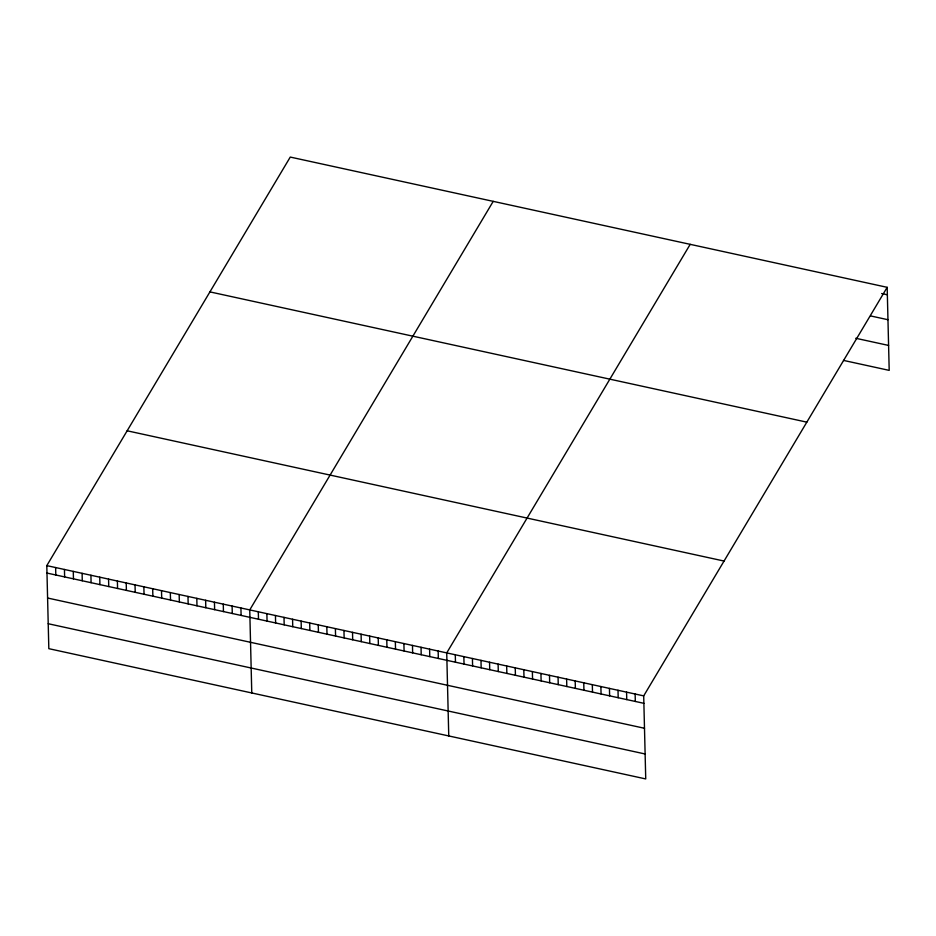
<?xml version="1.0" encoding="UTF-8"?>
<svg xmlns="http://www.w3.org/2000/svg" width="936" height="936" viewBox="0 0 936 936"><rect width="100%" height="100%" fill="white"/><g stroke="black" fill="none" stroke-linecap="round" stroke-linejoin="round"><path stroke-width="1.4" d="M887.176 287.329L643.699 695.881L645.735 778.928L48.824 648.671L46.8 565.625L290.265 157.072L887.176 287.329L889.2 370.375L843.523 360.407M493.214 201.357L249.748 609.909L251.772 692.956M690.195 244.343L446.729 652.895L448.753 735.942M881.642 293.53L887.351 294.781M870.831 315.982L887.96 319.726M855.761 338.27L888.592 345.431M209.921 291.892L806.832 422.148M127.144 430.794L724.043 561.05M46.8 565.625L643.699 695.881M46.987 573.066L643.886 703.322M47.596 598.022L644.495 728.278M48.216 623.727L645.126 753.983M635.135 694.009L635.322 701.462M626.57 692.137L626.757 699.59M618.006 690.265L618.193 697.718M609.441 688.405L609.628 695.846M600.889 686.533L601.064 693.985M592.324 684.661L592.5 692.113M583.76 682.789L583.935 690.241M575.195 680.928L575.371 688.37M566.631 679.056L566.806 686.509M558.067 677.184L558.242 684.637M549.502 675.324L549.678 682.765M540.938 673.452L541.113 680.893M532.373 671.58L532.549 679.033M523.809 669.708L523.985 677.161M515.245 667.848L515.42 675.289M506.68 665.976L506.856 673.429M498.116 664.104L498.291 671.557M489.551 662.232L489.727 669.685M480.987 660.371L481.162 667.813M472.423 658.499L472.598 665.952M463.858 656.627L464.034 664.08M455.294 654.755L455.469 662.208M438.165 651.023L438.34 658.476M429.601 649.151L429.776 656.604M421.036 647.291L421.212 654.732M412.472 645.419L412.647 652.86M403.907 643.547L404.083 651M395.343 641.675L395.519 649.128M386.779 639.814L386.954 647.256M378.214 637.942L378.39 645.384M369.65 636.07L369.825 643.523M361.085 634.198L361.261 641.651M352.521 632.338L352.696 639.779M343.957 630.466L344.132 637.919M335.392 628.594L335.568 636.047M326.828 626.722L327.003 634.175M318.263 624.862L318.439 632.303M309.699 622.99L309.875 630.443M301.135 621.118L301.31 628.571M292.57 619.258L292.746 626.699M284.006 617.386L284.181 624.827M275.441 615.514L275.617 622.966M266.877 613.642L267.053 621.095M258.313 611.781L258.488 619.222M240.926 607.979L241.102 615.432M232.105 606.06L232.28 613.501M223.271 604.13L223.458 611.582M214.449 602.211L214.636 609.652M205.627 600.28L205.815 607.733M196.806 598.35L196.981 605.803M187.984 596.431L188.159 603.872M179.162 594.5L179.338 601.953M170.329 592.582L170.516 600.023M161.507 590.651L161.694 598.104M152.685 588.732L152.872 596.173M143.863 586.802L144.039 594.255M135.041 584.871L135.217 592.324M126.22 582.952L126.395 590.394M117.386 581.022L117.573 588.475M108.564 579.103L108.751 586.544M99.742 577.173L99.93 584.626M90.921 575.242L91.096 582.695M82.099 573.323L82.274 580.776M73.277 571.393L73.453 578.846M64.444 569.474L64.631 576.915M55.622 567.544L55.809 574.996"/></g></svg>
